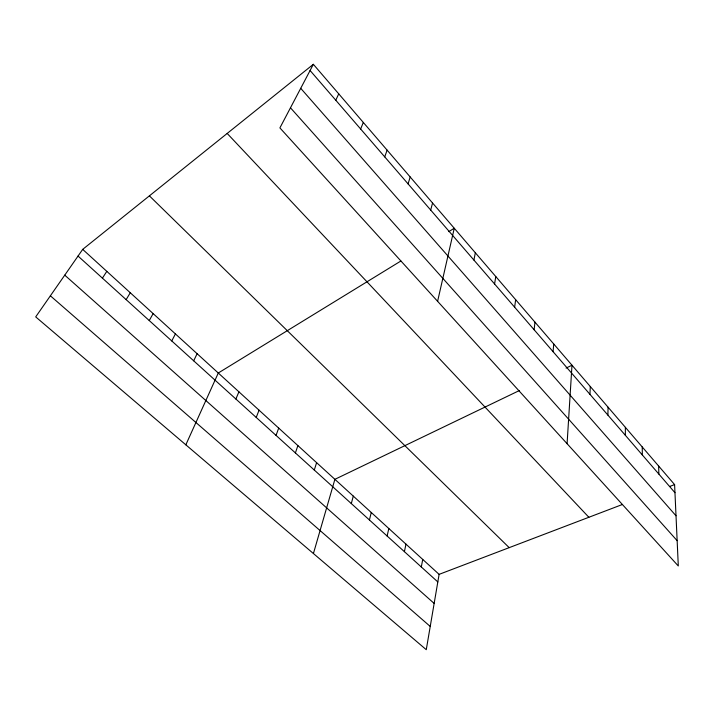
<?xml version="1.0" encoding="UTF-8"?>
<svg xmlns="http://www.w3.org/2000/svg" width="714" height="714" viewBox="0 0 714 714"><rect width="100%" height="100%" fill="white"/><g stroke="black" fill="none" stroke-linecap="round" stroke-linejoin="round"><path stroke-width="1.07" d="M625.357 435.308L625.375 427.338M607.9 415.111L608.069 407.203M589.96 394.351L590.282 386.506M567.086 443.697L571.985 365.229L566.077 368.067M553.082 351.681L553.734 343.987M534.134 329.752L534.964 322.148M514.642 307.198L515.651 299.684M494.579 283.976L495.784 276.568M82.699 249.373L439.11 574.359L426.267 649.695L35.7 316.891L82.699 249.373L313.348 64.305L674.596 484.601L678.3 565.979L279.897 127.904L313.348 64.305M421.305 566.978L422.733 559.419M473.917 260.074L475.337 252.765M404.41 551.681L405.971 544.13M387.122 536.018L388.818 528.494M437.602 301.317L454.265 228.257L448.785 231.622M369.424 519.988L371.262 512.491M430.694 210.059L432.559 203.008M351.306 503.575L353.296 496.105M313.419 553.537L334.893 479.326L519.489 390.487M408.069 183.882L410.193 176.974M314.294 470.053L316.605 462.654M295.4 452.935L297.881 445.581M384.739 156.884L387.113 150.127M276.05 435.406L278.701 428.088M256.219 417.449L259.057 410.175M360.65 129.011L363.31 122.433M235.888 399.037L238.922 391.816M185.836 444.822L218.288 373.003L400.884 261.003M335.785 100.237L338.731 93.837M193.681 360.802L197.126 353.707M171.753 340.944L175.421 333.911M149.244 320.559L153.144 313.607M126.146 299.63L130.278 292.758M102.414 278.139L106.805 271.356M439.11 574.359L622.554 504.432M669.527 486.529L674.596 484.601M50.373 295.81L430.23 626.446M64.751 275.149L434.157 603.419M78.04 256.058L437.825 581.937M149.396 195.859L509.198 547.647M227.186 133.438L588.863 517.275M290.473 107.796L677.149 540.676M300.719 88.313L676.015 515.785M310.09 70.507L674.962 492.714M658.62 466.019L658.87 474.087M642.225 446.937L642.341 454.961"/></g></svg>
